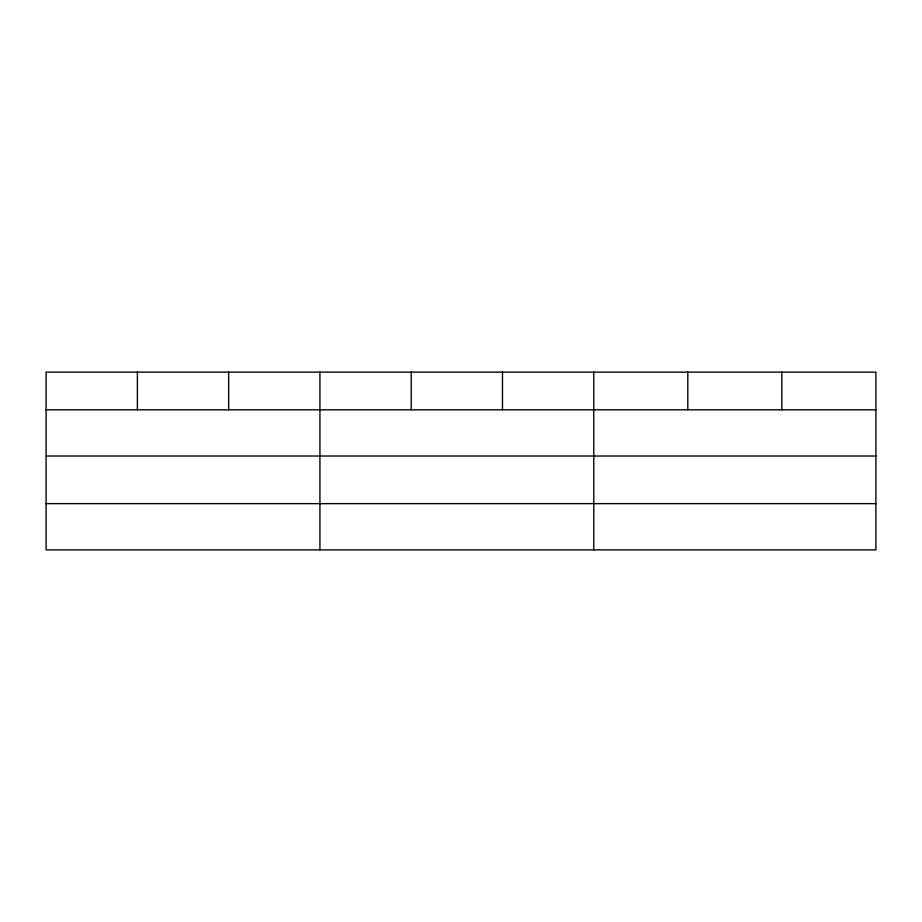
<?xml version="1.0" encoding="UTF-8"?>
<svg xmlns="http://www.w3.org/2000/svg" width="922" height="922" viewBox="0 0 922 922"><rect width="100%" height="100%" fill="white"/><g stroke="black" fill="none" stroke-linecap="round" stroke-linejoin="round"><path stroke-width="1.38" d="M875.9 456.021L875.9 372.131L46.1 372.131L46.1 549.869L875.9 549.869L875.9 456.021L46.1 456.021M46.1 409.806L875.9 409.806M46.1 503.643L875.9 503.643M781.856 372.131L781.856 409.806M687.812 372.131L687.812 409.806M593.768 372.131L593.768 549.869M502.49 372.131L502.49 409.806M411.212 372.131L411.212 409.806M319.934 372.131L319.934 549.869M228.656 372.131L228.656 409.806M137.378 372.131L137.378 409.806"/></g></svg>
